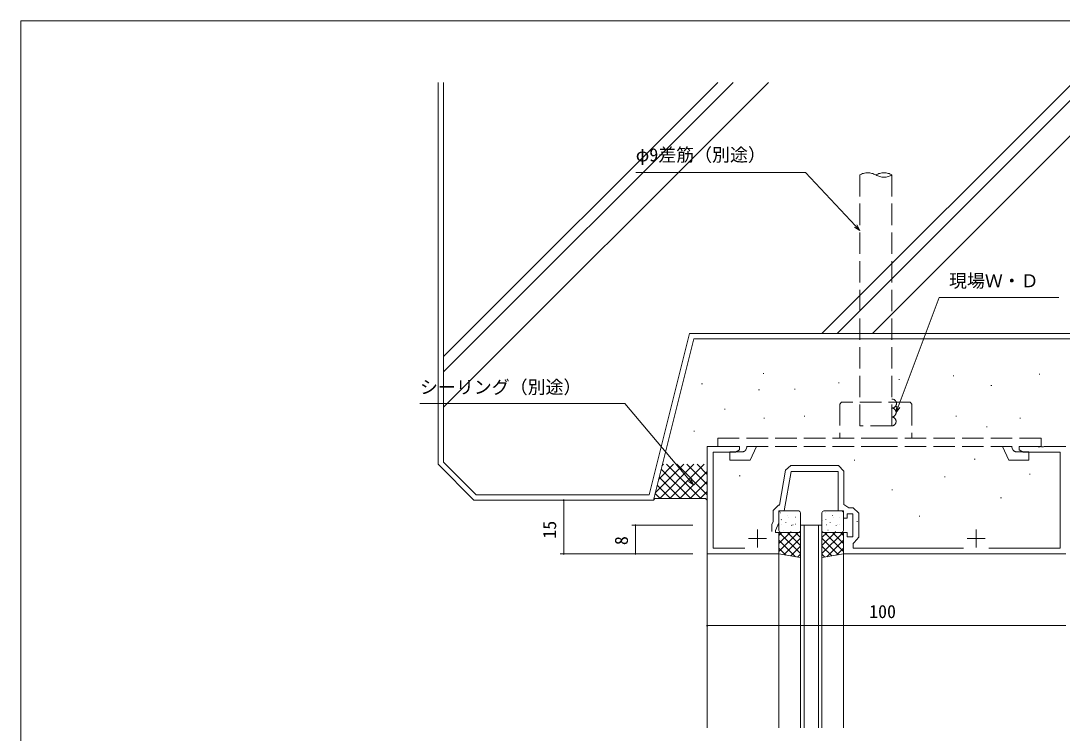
# Model space of a CAD drawing. Units: millimetres, scale not verified. Extents: x -1213 to 539, y -420 to 386.
# Drawn here: x -590 to -299.7, y 183.3 to 382 of the extents above; entities that cross this region are included whole.
import ezdxf
from ezdxf.enums import TextEntityAlignment as Align

# ---------------------------------------------------------------- set-up
doc = ezdxf.new("R2010")
doc.units = ezdxf.units.MM
doc.header["$LTSCALE"] = 2
doc.linetypes.add('DASHED3', pattern=[4, 3, -1])
for name, color, linetype, lineweight in [('0-1_USER1', 7, 'Continuous', 9), ('0-3_YKK_11', 7, 'Continuous', 9), ('0-4_YKK_12', 2, 'Continuous', 9), ('0-5_YSS_K', 3, 'Continuous', 9), ('0-6_YKK_13', 4, 'Continuous', 9), ('0-7_YKK_D', 6, 'Continuous', 9)]:
    doc.layers.add(name, color=color, linetype=linetype, lineweight=lineweight)
doc.styles.add('ＭＳ ゴシック', font='')
doc.styles.get('ＭＳ ゴシック').set_extended_font_data('MS Gothic')

msp = doc.modelspace()

# ---------------------------------------------------------------- linework, layer by layer
at = {"layer": '0-1_USER1'}
for p in [(-590, -368), (510, 382)]:
    msp.add_line(p, (-590, 382), dxfattribs=at)
at = {"layer": '0-3_YKK_11', "color": 2}
for p, q in [((-384.685, 240.096), (-384.685, 235.096)), ((-323.685, 240.096), (-323.685, 235.096)), ((-387.185, 237.596), (-382.185, 237.596)), ((-326.185, 237.596), (-321.185, 237.596))]:
    msp.add_line(p, q, dxfattribs=at)
at = {"layer": '0-3_YKK_11'}
for points in [[(-298.685, 233.296), (-360.685, 233.296), (-360.685, 239.296), (-359.685, 239.296), (-359.685, 238.096), (-358.085, 238.096), (-358.085, 244.496), (-359.685, 244.496), (-359.685, 243.296), (-360.685, 243.296), (-360.685, 245.296), (-362.185, 245.296), (-362.185, 256.296), (-375.246, 256.296), (-377.185, 245.296), (-378.685, 245.296), (-378.685, 241.94), (-379.685, 239.796), (-379.685, 239.296), (-378.685, 239.296), (-378.685, 233.296), (-398.685, 233.296), (-398.685, 263.296), (-389.685, 263.296), (-389.685, 262.296)], [(-389.685, 262.296), (-390.777, 261.666), (-397.055, 261.666), (-397.055, 234.926), (-388.221, 234.926)], [(-320.149, 234.926), (-300.315, 234.926), (-300.315, 261.666), (-310.594, 261.666), (-311.685, 262.296), (-311.685, 263.296), (-306.644, 263.296), (-306.46, 263.176), (-305.91, 263.176), (-305.727, 263.296), (-305.644, 263.296), (-305.46, 263.176), (-304.91, 263.176), (-304.727, 263.296), (-298.685, 263.296)], [(-380.685, 239.596), (-380.685, 241.508), (-380.315, 242.301), (-380.315, 245.426), (-378.815, 246.926), (-378.553, 246.926), (-376.832, 256.686), (-375.355, 257.926), (-362.055, 257.926), (-360.555, 256.426), (-360.555, 247.096), (-359.17, 246.126), (-357.955, 246.126), (-356.455, 244.626), (-356.455, 237.966), (-357.73, 236.483), (-357.985, 236.186), (-357.985, 234.926), (-327.221, 234.926)]]:
    msp.add_lwpolyline(points, dxfattribs=at)
at = {"layer": '0-4_YKK_12'}
for p, q in [((-398.685, 263.296), (-398.685, 184.796)), ((-372.685, 241.296), (-366.685, 241.296)), ((-372.685, 241.296), (-372.685, 184.796)), ((-371.685, 241.296), (-371.685, 184.796)), ((-367.685, 241.296), (-367.685, 184.796)), ((-366.685, 241.296), (-366.685, 184.796)), ((-378.685, 233.296), (-378.685, 184.796)), ((-360.685, 233.296), (-360.685, 184.796))]:
    msp.add_line(p, q, dxfattribs=at)
at = {"layer": '0-5_YSS_K', "color": 7}
for p, q in [((-473.685, 258.294), (-473.685, 364.829)), ((-402.435, 293.294), (-413.685, 248.294)), ((-402.435, 293.294), (-293.685, 293.294)), ((-473.685, 258.294), (-463.685, 248.294)), ((-413.685, 248.294), (-463.685, 248.294)), ((-413.685, 248.294), (-413.235, 248.744)), ((-399.135, 248.744), (-413.235, 248.744)), ((-398.685, 248.294), (-399.135, 248.744))]:
    msp.add_line(p, q, dxfattribs=at)
at = {"layer": '0-5_YSS_K'}
for p, q in [((-472.185, 288.336), (-395.693, 364.829)), ((-472.185, 274.194), (-381.55, 364.829)), ((-472.185, 284.093), (-391.45, 364.829)), ((-472.185, 364.829), (-472.185, 258.915)), ((-366.733, 294.794), (-296.698, 364.829)), ((-362.49, 294.794), (-295.185, 362.099)), ((-352.59, 294.794), (-295.185, 352.199)), ((-414.857, 249.794), (-403.607, 294.794)), ((-403.607, 294.794), (-295.185, 294.794)), ((-383.127, 283.667), (-382.928, 283.667)), ((-345.244, 281.956), (-345.044, 281.956)), ((-330.091, 282.934), (-329.891, 282.934)), ((-306.139, 283.422), (-305.939, 283.422)), ((-400.236, 280.734), (-400.036, 280.734)), ((-384.35, 279.023), (-384.15, 279.023)), ((-374.329, 279.268), (-374.129, 279.268)), ((-362.108, 280.978), (-361.908, 280.978)), ((-319.581, 280.245), (-319.381, 280.245)), ((-393.881, 273.646), (-393.682, 273.646)), ((-382.883, 271.202), (-382.683, 271.202)), ((-371.64, 271.691), (-371.44, 271.691)), ((-329.357, 271.691), (-329.157, 271.691)), ((-311.516, 271.202), (-311.316, 271.202)), ((-402.436, 267.536), (-402.236, 267.536)), ((-320.803, 268.758), (-320.603, 268.758)), ((-472.185, 258.915), (-463.064, 249.794)), ((-357.709, 259.47), (-357.509, 259.47)), ((-324.225, 259.715), (-324.025, 259.715)), ((-405.2, 258.294), (-413.181, 250.314)), ((-408.029, 258.294), (-412.238, 254.085)), ((-402.372, 258.294), (-411.922, 248.744)), ((-403.278, 248.744), (-411.514, 256.98)), ((-410.857, 258.294), (-411.295, 257.856)), ((-400.449, 248.744), (-409.999, 258.294)), ((-399.543, 258.294), (-409.093, 248.744)), ((-398.685, 249.809), (-407.171, 258.294)), ((-398.685, 256.323), (-406.265, 248.744)), ((-398.685, 252.637), (-404.342, 258.294)), ((-398.685, 255.466), (-401.514, 258.294)), ((-308.827, 255.56), (-308.627, 255.56)), ((-406.106, 248.744), (-412.08, 254.718)), ((-398.685, 253.495), (-403.436, 248.744)), ((-389.727, 255.071), (-389.527, 255.071)), ((-332.535, 254.827), (-332.335, 254.827)), ((-463.064, 249.794), (-414.857, 249.794)), ((-411.763, 248.744), (-413.211, 250.192)), ((-408.934, 248.744), (-412.645, 252.455)), ((-398.685, 250.667), (-400.608, 248.744)), ((-347.199, 251.16), (-346.999, 251.16)), ((-316.893, 248.961), (-316.693, 248.961)), ((-339.623, 243.828), (-339.423, 243.828)), ((-356.976, 242.362), (-356.776, 242.362))]:
    msp.add_line(p, q, dxfattribs=at)
at = {"layer": '0-5_YSS_K', "linetype": 'DASHED3'}
for p, q in [((-356.174, 338.997), (-356.174, 269)), ((-347.174, 338.997), (-347.174, 269)), ((-347.174, 269.003), (-356.174, 269.003))]:
    msp.add_line(p, q, dxfattribs=at)
for centre, radius, start, end in [((-353.924, 335.1), 4.5, 60.00002, 119.99997), ((-349.424, 335.1), 4.5, 59.99997, 120.00002), ((-349.424, 342.894), 4.5, 239.99997, 300.00002), ((-347.174, 275.253), 1.25, 270, 90), ((-347.283, 272.752), 1.25, 269.99409, 89.99429), ((-347.283, 270.252), 1.25, 269.99409, 89.99429)]:
    msp.add_arc(centre, radius, start, end, dxfattribs=at)
at = {"layer": '0-6_YKK_13', "linetype": 'DASHED3'}
for p, q in [((-361.222, 275.595), (-361.722, 275.094)), ((-361.722, 275.094), (-361.722, 265.595)), ((-342.127, 275.595), (-361.222, 275.595)), ((-395.733, 265.594), (-395.733, 263.295)), ((-395.733, 265.594), (-350.685, 265.594)), ((-305.638, 265.594), (-350.685, 265.594)), ((-305.638, 265.594), (-305.638, 263.294)), ((-395.733, 263.294), (-350.685, 263.294)), ((-392.347, 261.796), (-388.831, 261.795)), ((-392.347, 261.795), (-392.347, 259.495)), ((-387.924, 262.373), (-387.495, 263.295)), ((-386.729, 259.495), (-384.957, 263.294)), ((-305.638, 263.294), (-350.685, 263.294)), ((-314.642, 259.495), (-316.414, 263.294)), ((-313.446, 262.373), (-313.876, 263.295)), ((-309.024, 261.795), (-312.54, 261.795)), ((-309.024, 261.795), (-309.024, 259.495)), ((-392.347, 259.495), (-386.729, 259.495)), ((-309.024, 259.495), (-314.642, 259.495))]:
    msp.add_line(p, q, dxfattribs=at)
at = {"layer": '0-6_YKK_13'}
for p, q in [((-378.685, 244.796), (-378.685, 239.796)), ((-378.241, 244.732), (-378.197, 244.756)), ((-373.185, 245.296), (-378.185, 245.296)), ((-376.216, 243.998), (-376.173, 244.022)), ((-372.685, 239.796), (-372.685, 244.796)), ((-366.685, 244.796), (-366.685, 239.796)), ((-361.185, 245.296), (-366.185, 245.296)), ((-365.841, 244.732), (-365.797, 244.756)), ((-363.816, 243.998), (-363.773, 244.022)), ((-360.685, 239.796), (-360.685, 244.796)), ((-378.049, 242.787), (-378.003, 242.876)), ((-377.878, 241.373), (-377.871, 241.38)), ((-376.808, 242.108), (-376.764, 242.132)), ((-375.903, 243.578), (-375.896, 243.585)), ((-375.16, 241.263), (-375.113, 241.351)), ((-374.783, 241.374), (-374.739, 241.398)), ((-374.14, 243.565), (-374.096, 243.589)), ((-374.117, 241.558), (-374.11, 241.565)), ((-372.706, 240.941), (-372.685, 240.953)), ((-366.484, 242.54), (-366.44, 242.564)), ((-365.649, 242.787), (-365.603, 242.876)), ((-365.478, 241.373), (-365.471, 241.38)), ((-364.408, 242.108), (-364.364, 242.132)), ((-363.503, 243.578), (-363.496, 243.585)), ((-362.76, 241.263), (-362.713, 241.351)), ((-362.383, 241.374), (-362.339, 241.398)), ((-361.74, 243.565), (-361.696, 243.589)), ((-361.717, 241.558), (-361.71, 241.565)), ((-378.685, 238.451), (-377.841, 239.296)), ((-378.685, 239.296), (-372.685, 239.296)), ((-378.685, 236.206), (-375.596, 239.296)), ((-378.685, 233.961), (-373.351, 239.296)), ((-378.685, 233.296), (-378.685, 239.296)), ((-372.685, 233.394), (-378.587, 239.296)), ((-378.185, 239.296), (-373.185, 239.296)), ((-377.451, 239.916), (-377.407, 239.94)), ((-372.685, 235.639), (-376.342, 239.296)), ((-376.058, 239.39), (-376.052, 239.398)), ((-375.374, 239.484), (-375.33, 239.508)), ((-372.685, 237.884), (-374.097, 239.296)), ((-372.685, 239.296), (-372.685, 232.296)), ((-366.685, 237.884), (-365.274, 239.296)), ((-360.685, 239.296), (-366.685, 239.296)), ((-366.685, 235.639), (-363.029, 239.296)), ((-366.685, 233.394), (-360.784, 239.296)), ((-366.685, 239.296), (-366.685, 232.296)), ((-366.185, 239.296), (-361.185, 239.296)), ((-360.685, 233.961), (-366.02, 239.296)), ((-365.051, 239.916), (-365.007, 239.94)), ((-360.685, 236.206), (-363.775, 239.296)), ((-363.658, 239.39), (-363.652, 239.398)), ((-362.974, 239.484), (-362.93, 239.508)), ((-360.685, 238.451), (-361.53, 239.296)), ((-360.685, 233.296), (-360.685, 239.296)), ((-374.062, 232.525), (-378.685, 237.149)), ((-377.332, 233.07), (-372.685, 237.716)), ((-375.407, 232.749), (-372.685, 235.471)), ((-362.039, 233.07), (-366.685, 237.716)), ((-363.964, 232.749), (-366.685, 235.471)), ((-365.309, 232.525), (-360.685, 237.149)), ((-376.756, 232.974), (-378.685, 234.904)), ((-372.685, 232.296), (-378.685, 233.296)), ((-373.483, 232.429), (-372.685, 233.226)), ((-366.685, 232.296), (-360.685, 233.296)), ((-365.888, 232.429), (-366.685, 233.226)), ((-362.615, 232.974), (-360.685, 234.904))]:
    msp.add_line(p, q, dxfattribs=at)
at = {"layer": '0-6_YKK_13', "linetype": 'DASHED3'}
msp.add_lwpolyline([(-342.127, 275.595), (-341.627, 275.095), (-341.627, 265.594)], dxfattribs=at)
for centre, start, end in [((-388.831, 262.795), 269.98601, 335.03633), ((-312.54, 262.795), 204.98003, 270.00786)]:
    msp.add_arc(centre, 1, start, end, dxfattribs=at)
at = {"layer": '0-6_YKK_13'}
for centre, start, end in [((-378.185, 244.796), 90, 180), ((-373.185, 244.796), 0, 90), ((-366.185, 244.796), 90, 180), ((-361.185, 244.796), 0, 90), ((-378.185, 239.796), 180, 270), ((-373.185, 239.796), 270, 0), ((-366.185, 239.796), 180, 270), ((-361.185, 239.796), 270, 0)]:
    msp.add_arc(centre, 0.5, start, end, dxfattribs=at)
at = {"layer": '0-7_YKK_D'}
for p, q in [((-356.174, 323.527), (-357.666, 324.461)), ((-356.174, 323.527), (-357.332, 324.772)), ((-356.999, 325.082), (-356.174, 323.527)), ((-345.435, 274.344), (-333.986, 304.789)), ((-333.986, 304.789), (-300.683, 304.789)), ((-421.604, 275.253), (-478.736, 275.253)), ((-403.57, 253.834), (-421.604, 275.253)), ((-346.033, 272.752), (-345.861, 274.504)), ((-346.033, 272.752), (-345.435, 274.344)), ((-345.008, 274.183), (-346.033, 272.752)), ((-402.475, 252.534), (-403.919, 253.541)), ((-402.475, 252.534), (-403.57, 253.834)), ((-403.222, 254.128), (-402.475, 252.534)), ((-461.185, 248.294), (-437.685, 248.294)), ((-438.685, 233.294), (-438.685, 248.294)), ((-402.685, 241.294), (-419.685, 241.294)), ((-418.685, 233.294), (-418.685, 241.294)), ((-402.685, 233.294), (-439.685, 233.294)), ((-402.685, 233.294), (-419.685, 233.294)), ((-398.685, 230.296), (-398.685, 212.296)), ((-398.685, 213.296), (-298.685, 213.296))]:
    msp.add_line(p, q, dxfattribs=at)
msp.add_lwpolyline([(-357.332, 324.772), (-371.243, 339.717), (-418.605, 339.717)], dxfattribs=at)
for centre, start, end in [((-438.685, 248.294), 90, 270), ((-438.685, 248.294), 270, 90), ((-418.685, 241.294), 90, 270), ((-418.685, 241.294), 270, 90), ((-438.685, 233.294), 90, 270), ((-438.685, 233.294), 270, 90), ((-418.685, 233.294), 90, 270), ((-418.685, 233.294), 270, 90), ((-398.685, 213.296), 0, 180), ((-398.685, 213.296), 180, 0)]:
    msp.add_arc(centre, 0.106, start, end, dxfattribs=at)

# ---------------------------------------------------------------- texts
at = {"layer": '0-7_YKK_D', "color": 4, "style": 'ＭＳ ゴシック'}
for s, p in [('φ9差筋（別途）', (-418.605, 341.692)), ('現場Ｗ・Ｄ', (-331.286, 306.55)), ('シーリング（別途）', (-478.736, 276.892)), ('100', (-353.546, 214.296))]:
    msp.add_text(s, height=3.666, dxfattribs=at).set_placement(p, align=Align.BOTTOM_LEFT)
for s, p in [('15', (-439.685, 237.553)), ('8', (-419.685, 235.759))]:
    msp.add_text(s, height=3.666, rotation=90, dxfattribs=at).set_placement(p, align=Align.BOTTOM_LEFT)

doc.saveas('drawing.dxf')
